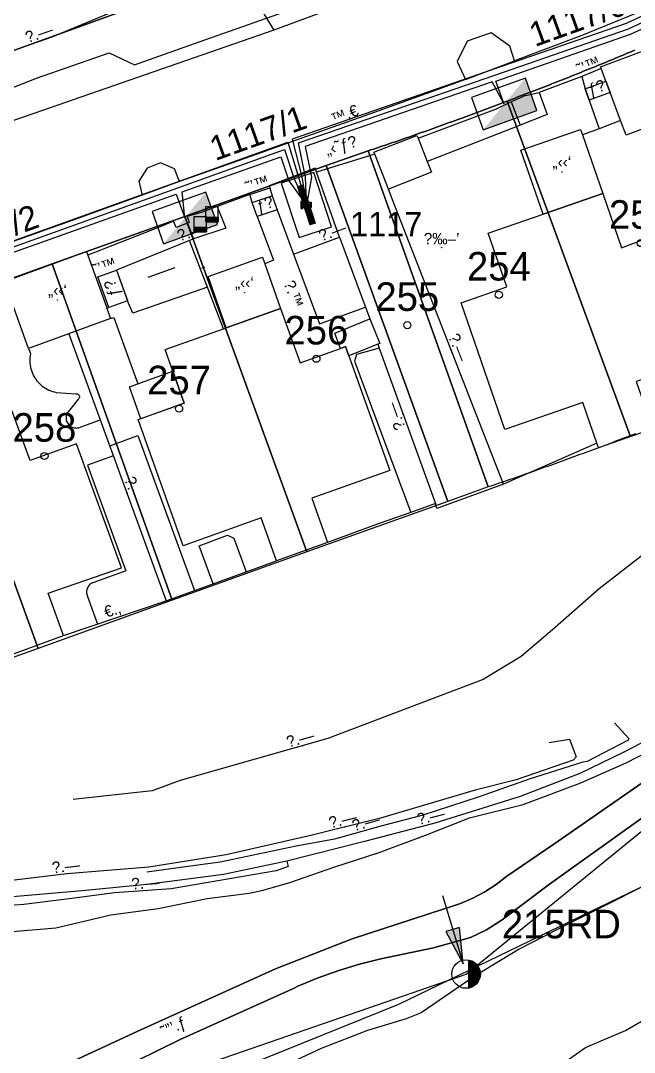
# Model space of a CAD drawing. Header units: metres. Extents: x 218299 to 220222, y 572714 to 574340.
# Drawn here: x 219100.3 to 219143.2, y 573159.2 to 573231.5 of the extents above; entities that cross this region are included whole.
import ezdxf
from ezdxf.enums import TextEntityAlignment as Align

# ---------------------------------------------------------------- set-up
doc = ezdxf.new("R2010")
doc.units = ezdxf.units.M
doc.header["$MEASUREMENT"] = 0
for name, color, linetype in [('1601', 44, 'LANDBORDER'), ('1602', 44, 'Continuous'), ('1603', 44, 'Continuous'), ('6011', 10, 'Continuous'), ('6091', 102, 'CABLEUNDEXIST03'), ('6151', 102, 'CABLEUNDEXIST03'), ('6241', 7, 'Continuous'), ('6261', 7, 'Continuous'), ('6351', 7, 'Continuous'), ('6544', 7, 'Continuous'), ('A_POINTS', 2, 'Continuous'), ('M2200', 253, 'Continuous'), ('M2207', 253, 'Continuous'), ('M2401', 7, 'Continuous'), ('M2404', 7, 'Continuous'), ('M2405', 253, 'Continuous'), ('M2407', 253, 'Continuous'), ('M2408', 253, 'Continuous'), ('M2412', 253, 'Continuous'), ('M2420', 253, 'Continuous'), ('M2601', 253, 'Continuous'), ('M2602', 253, 'Continuous'), ('M2605', 253, 'Continuous'), ('M2612', 253, 'Continuous'), ('M2802', 253, 'Continuous'), ('M2804', 253, 'Continuous'), ('M2805', 253, 'Continuous'), ('M5235', 253, 'Continuous')]:
    doc.layers.add(name, color=color, linetype=linetype)
doc.styles.add('HEBTXT', font='HEBTXT')
doc.styles.add('MAVAT_HEBTXT', font='HEBTXT')
doc.linetypes.add('CABLEUNDEXIST03', pattern='A,3.5,[222,elecad.shx,S=0.01,R=0,X=0,Y=0],1.5', length=5)
doc.linetypes.add('LANDBORDER', pattern='A,6.25,[208,elecad.shx,S=0.02,R=0,X=-0.6,Y=0],12.5,[208,elecad.shx,S=0.02,R=180,X=0.6,Y=0],6.25', length=25)

# ---------------------------------------------------------------- blocks, each defined once
blk = doc.blocks.new('6261')
blk.add_lwpolyline([(-2, -1.2), (2, -1.2), (2, 1.2), (-2, 1.2)], close=True)
at = {"color": 0}
blk.add_solid([(2, 1.2), (-2, -1.2), (2, -1.2)], dxfattribs=at)
at = {"color": 0, "style": 'HEBTXT'}
blk.add_attdef('PIL_NAME', (2.689, 2.418), '', height=1.7, dxfattribs=at)
at = {"style": 'HEBTXT'}
blk.add_attdef('CAMUT_MONIM', (2.489, 0.218), '', height=1.7, dxfattribs=at)
at = {"color": 0, "style": 'HEBTXT', "flags": 1}
for tag, p in [('TYPE', (2.585, -1.773)), ('MAP_TYPE', (2.689, -3.782))]:
    blk.add_attdef(tag, p, '', height=1.7, dxfattribs=at)
blk = doc.blocks.new('6351')
at = {"color": 0}
for p, q in [((0.188, -0.982), (0.188, 0.982)), ((0.219, -0.976), (0.219, 0.976)), ((0.25, -0.968), (0.25, 0.968)), ((0.281, -0.96), (0.281, 0.96)), ((0.312, -0.95), (0.312, 0.95)), ((0.344, -0.939), (0.344, 0.939)), ((0.375, -0.927), (0.375, 0.927)), ((0.406, -0.914), (0.406, 0.914)), ((0.438, -0.899), (0.438, 0.899)), ((0.469, -0.883), (0.469, 0.883)), ((0.5, -0.866), (0.5, 0.866)), ((0.531, -0.847), (0.531, 0.847)), ((0.562, -0.827), (0.562, 0.827)), ((0.594, -0.805), (0.594, 0.805)), ((0.625, -0.781), (0.625, 0.781)), ((0.656, -0.755), (0.656, 0.755)), ((0.688, -0.726), (0.688, 0.726)), ((0.719, -0.695), (0.719, 0.695)), ((0.75, -0.661), (0.75, 0.661)), ((0.781, -0.624), (0.781, 0.624)), ((0.812, -0.583), (0.812, 0.583)), ((0.844, -0.537), (0.844, 0.537)), ((0.875, -0.484), (0.875, 0.484)), ((0.906, -0.423), (0.906, 0.423)), ((0.938, -0.348), (0.938, 0.348)), ((0.969, -0.248), (0.969, 0.248))]:
    blk.add_line(p, q, dxfattribs=at)
blk.add_circle((0, 0), 1, dxfattribs=at)
at = {"color": 0, "style": 'HEBTXT'}
blk.add_attdef('POLE_NUM', (2, 2), '', height=2, dxfattribs=at)
at = {"color": 0, "style": 'HEBTXT', "flags": 1}
blk.add_attdef('MAP_TYPE', (2.014, -0.642), '', height=2, dxfattribs=at)
blk = doc.blocks.new('6544')
at = {"color": 0}
blk.add_lwpolyline([(5.75, 0), (0.75, 0), (3.25, -0.5), (3.25, 0.5), (0.75, 0)], dxfattribs=at)
blk.add_solid([(3.25, 0.5), (3.25, -0.5), (0.75, 0)], dxfattribs=at)
blk = doc.blocks.new('6241')
at = {"color": 0}
blk.add_lwpolyline([(-2, -1.2), (2, -1.2), (2, 1.2), (-2, 1.2)], close=True, dxfattribs=at)
blk.add_lwpolyline([(-2, -1.2), (2, -1.2), (2, 1.2), (-2, 1.2)], close=True, dxfattribs=at)
at = {"color": 0, "const_width": 0.48}
blk.add_lwpolyline([(-1.44, 0), (1.44, 0)], dxfattribs=at)
blk.add_lwpolyline([(-1.44, 0), (1.44, 0)], dxfattribs=at)
at = {"color": 0, "style": 'HEBTXT'}
blk.add_attdef('PIL_NAME', (2.42, 1.776), '', height=1.7, dxfattribs=at)
at = {"color": 0, "style": 'HEBTXT', "flags": 1}
for tag, p in [('TYPE', (2.43, -0.61)), ('MAP_TYPE', (2.423, -2.677))]:
    blk.add_attdef(tag, p, '', height=1.7, dxfattribs=at)
blk = doc.blocks.new('1603')
at = {"layer": 'A_POINTS'}
blk.add_circle((0, 0), 0.25, dxfattribs=at)
at = {"color": 0, "style": 'HEBTXT'}
blk.add_attdef('PARCEL_NUM', text='', height=2, dxfattribs=at).set_placement((0, 1), align=Align.CENTER)
at = {"color": 0, "style": 'HEBTXT', "flags": 1}
blk.add_attdef('LOT_NUM', text='', height=2, dxfattribs=at).set_placement((0, -2.5), align=Align.CENTER)
blk = doc.blocks.new('M2404')
blk.add_circle((0, 0), 0.025)
at = {"style": 'MAVAT_HEBTXT'}
blk.add_attdef('NAME', text='', height=0.8, dxfattribs=at).set_placement((0, 1.59), align=Align.MIDDLE)
blk = doc.blocks.new('M2405')
blk.add_circle((0, 0), 0.025)
at = {"style": 'MAVAT_HEBTXT'}
blk.add_attdef('NAME', text='', height=0.8, dxfattribs=at).set_placement((0, 1.59), align=Align.MIDDLE)
blk = doc.blocks.new('M2407')
blk.add_circle((0, 0), 0.025)
at = {"style": 'MAVAT_HEBTXT'}
blk.add_attdef('NAME', text='', height=0.8, dxfattribs=at).set_placement((0, 1.59), align=Align.MIDDLE)
blk = doc.blocks.new('M2408')
blk.add_circle((0, 0), 0.025)
at = {"style": 'MAVAT_HEBTXT'}
blk.add_attdef('NAME', text='', height=0.8, dxfattribs=at).set_placement((0, 1.59), align=Align.MIDDLE)
blk = doc.blocks.new('M2804')
blk.add_circle((0, 0), 0.025)
at = {"style": 'MAVAT_HEBTXT'}
blk.add_attdef('NAME', text='', height=0.8, dxfattribs=at).set_placement((0, 1.59), align=Align.MIDDLE)
blk = doc.blocks.new('M2602')
blk.add_circle((0, 0), 0.025)
at = {"style": 'MAVAT_HEBTXT'}
blk.add_attdef('NAME', text='', height=0.8, dxfattribs=at).set_placement((0, 1.59), align=Align.MIDDLE)
blk = doc.blocks.new('M2605')
blk.add_circle((0, 0), 0.025)
at = {"style": 'MAVAT_HEBTXT'}
blk.add_attdef('NAME', text='', height=0.8, dxfattribs=at).set_placement((0, 1.59), align=Align.MIDDLE)
blk = doc.blocks.new('M2612')
blk.add_circle((0, 0), 0.025)
at = {"style": 'MAVAT_HEBTXT'}
blk.add_attdef('NAME', text='', height=0.8, dxfattribs=at).set_placement((0, 1.59), align=Align.MIDDLE)
blk = doc.blocks.new('M2207')
blk.add_circle((0, 0), 0.025)
at = {"style": 'MAVAT_HEBTXT'}
blk.add_attdef('NAME', text='', height=0.8, dxfattribs=at).set_placement((0, 1.59), align=Align.MIDDLE)
blk = doc.blocks.new('M2412')
blk.add_circle((0, 0), 0.025)
at = {"style": 'MAVAT_HEBTXT'}
blk.add_attdef('NAME', text='', height=0.8, dxfattribs=at).set_placement((0, 1.59), align=Align.MIDDLE)
blk = doc.blocks.new('*U89')
at = {"linetype": 'Continuous'}
for p, q in [((-0.85, 0), (-0.85, -0.66)), ((0.85, 0), (0.85, -0.66))]:
    blk.add_line(p, q, dxfattribs=at)
blk.add_solid([(-0.85, 0), (-0.85, -0.66), (0.85, -0.66)], dxfattribs=at)
at = {"linetype": 'Continuous', "extrusion": (0, 0, -1)}
blk.add_solid([(0.85, 0), (-0.85, 0), (-0.85, -0.66)], dxfattribs=at)
blk = doc.blocks.new('M5235')
for points in [[(-0.85, 1.47), (0.85, 1.47)], [(-0.85, -0.66), (-0.85, 1.47)], [(0.85, -0.66), (0.85, 1.47)], [(-0.85, 0), (0.85, 0)], [(-0.85, -0.66), (0.85, -0.66)]]:
    blk.add_lwpolyline(points)
at = {"linetype": 'Continuous'}
blk.add_blockref('*U89', (0, 0), dxfattribs=at)
at = {"style": 'MAVAT_HEBTXT', "flags": 1}
for tag, p in [('MARK', (0, 2.72)), ('HEIGHT', (0, -1.92)), ('NAME', (0, -4.48))]:
    blk.add_attdef(tag, text='', height=0.8, dxfattribs=at).set_placement(p, align=Align.MIDDLE)
blk = doc.blocks.new('M2601')
blk.add_circle((0, 0), 0.025)
at = {"style": 'MAVAT_HEBTXT'}
blk.add_attdef('NAME', text='', height=0.8, dxfattribs=at).set_placement((0, 1.59), align=Align.MIDDLE)
blk = doc.blocks.new('111')
at = {"layer": 'M2200'}
for points in [[(219148.605, 573208.05, 581.34), (219143.354, 573206.208, 581.34), (219144.395, 573203.202, 578.509), (219144.501, 573202.894, 578.22), (219140.708, 573201.581, 578.22), (219140.708, 573201.581, 578.22), (219140.598, 573201.897, 578.555), (219139.613, 573204.745, 581.58), (219134.163, 573202.859, 581.34), (219131.093, 573211.732, 581.34), (219134.291, 573212.838, 581.34), (219132.991, 573216.596, 581.34), (219136.838, 573217.927, 580.764), (219141.01, 573219.371, 580.14), (219141.01, 573219.371, 580.14), (219142.322, 573215.581, 581.34), (219145.365, 573216.737, 581.34), (219145.585, 573216.821, 581.34)], [(219123.019, 573208.657, 580.14), (219123.019, 573208.657, 580.14), (219123.252, 573208.001, 580.14), (219126.108, 573199.979, 580.14), (219120.648, 573198.035, 580.14), (219121.751, 573194.938, 576.78), (219118.184, 573193.668, 576.78), (219117.118, 573196.66, 580.14), (219111.66, 573194.716, 580.14), (219108.515, 573203.548, 580.14), (219111.725, 573204.691, 580.14), (219110.386, 573208.453, 578.94), (219114.479, 573209.91, 578.94), (219114.672, 573209.979, 578.94), (219118.473, 573211.332, 578.94), (219118.473, 573211.332, 578.94), (219119.83, 573207.521, 580.14), (219122.661, 573208.53, 580.14)], [(219092.931, 573187.948, 579.03), (219098.279, 573189.888, 579.03), (219099.33, 573186.988, 575.58), (219103.288, 573188.424, 575.58), (219102.21, 573191.397, 579.03), (219107.349, 573193.158, 579.03), (219104.194, 573201.857, 579.33), (219100.948, 573200.68, 579.33), (219099.556, 573204.518, 577.83), (219091.594, 573201.631, 577.83), (219092.966, 573197.848, 579.18), (219089.762, 573196.686, 579.18)]]:
    blk.add_polyline3d(points, close=True, dxfattribs=at)
at = {"layer": 'M2207'}
for points in [[(219143.727, 573229.328, 577.32), (219143.727, 573229.328, 577.32), (219145.449, 573224.76, 577.549), (219145.527, 573224.553, 577.56), (219145.527, 573224.553, 577.56), (219144.907, 573224.32, 577.585), (219144.782, 573224.273, 577.591), (219142.642, 573223.466, 577.68), (219142.258, 573224.487, 577.628), (219141.518, 573226.449, 577.53), (219141.222, 573227.237, 577.49), (219140.889, 573228.12, 577.446), (219140.843, 573228.241, 577.44), (219143.727, 573229.328, 577.32)], [(219125.002, 573222.26, 576.96), (219128.009, 573223.447, 576.96), (219128.085, 573223.253, 576.96), (219128.734, 573221.61, 576.96), (219129.03, 573220.862, 576.96), (219126.023, 573219.674, 576.96), (219126.023, 573219.674, 576.96), (219125.056, 573222.121, 576.96), (219125.002, 573222.26, 576.96)], [(219141.01, 573219.371, 578.76), (219136.838, 573217.927, 578.76), (219135.285, 573222.413, 578.04), (219139.457, 573223.857, 578.04), (219139.59, 573223.474, 578.101), (219141.01, 573219.371, 578.76)], [(219104.888, 573215.309, 575.28), (219104.981, 573215.051, 575.28), (219106.306, 573211.372, 575.28), (219106.32, 573211.335, 575.28), (219106.576, 573210.623, 575.28), (219100.838, 573208.531, 575.28), (219099.15, 573213.217, 575.28), (219104.888, 573215.309, 575.28)], [(219118.473, 573211.332, 576.932), (219114.672, 573209.979, 576.932), (219113.399, 573213.556, 576.932), (219117.199, 573214.91, 576.932), (219118.473, 573211.332, 576.932)], [(219125.404, 573208.881, 576.84), (219125.268, 573208.825, 576.84), (219123.252, 573208.001, 576.84), (219123.019, 573208.657, 576.84), (219122.661, 573208.53, 576.84), (219122.271, 573209.601, 576.84), (219124.72, 573210.602, 576.84), (219124.72, 573210.602, 576.84), (219125.404, 573208.881, 576.84), (219125.404, 573208.881, 576.84)], [(219111.725, 573204.691, 577.005), (219108.688, 573203.61, 577.005), (219107.891, 573205.851, 577.005), (219110.928, 573206.932, 577.005), (219111.725, 573204.691, 577.005)]]:
    blk.add_polyline3d(points, close=True, dxfattribs=at)
at = {"layer": 'M2401'}
for points in [[(219145.019, 573232.667, 575.46), (219139.551, 573230.436, 575.1), (219134.832, 573228.663, 574.86), (219134.517, 573229.683, 574.86), (219133.208, 573230.618, 574.86), (219131.52, 573230.052, 574.86), (219130.816, 573228.612, 574.86), (219131.409, 573227.358, 574.86), (219125.017, 573225.045, 574.38), (219119.561, 573223.103, 573.9), (219116.76, 573222.098, 573.9), (219111.39, 573220.227, 573.54), (219111.036, 573221.1, 573.54), (219110.058, 573221.534, 573.54), (219109.125, 573221.154, 573.54), (219108.546, 573220.238, 573.54), (219108.792, 573219.252, 573.42), (219104.143, 573217.573, 573.06), (219098.747, 573215.657, 572.82)], [(219032.427, 573202.503, 569.194), (219042.781, 573206.172, 569.644), (219048.643, 573208.349, 570.094), (219050.534, 573207.361, 570.094), (219058.05, 573210.327, 570.544), (219068.266, 573213.804, 571.144), (219069.164, 573215.742, 571.294), (219078.114, 573218.878, 571.594), (219083.642, 573220.862, 571.894), (219087.957, 573222.611, 572.22), (219090.99, 573223.565, 572.34), (219097.125, 573225.781, 572.7), (219101.4, 573227.442, 572.94), (219106.474, 573229.215, 573.18), (219108.256, 573228.392, 573.3), (219112.763, 573230.002, 573.54), (219120.068, 573232.571, 574.02)]]:
    blk.add_polyline3d(points, dxfattribs=at)
at = {"layer": 'M2404'}
for points in [[(219145.019, 573232.667, 575.46), (219139.551, 573230.436, 575.1), (219134.832, 573228.663, 574.86), (219134.517, 573229.683, 574.86), (219133.208, 573230.618, 574.86), (219131.52, 573230.052, 574.86), (219130.816, 573228.612, 574.86), (219131.409, 573227.358, 574.86), (219125.017, 573225.045, 574.38), (219119.561, 573223.103, 573.9), (219116.76, 573222.098, 573.9), (219111.39, 573220.227, 573.54), (219111.036, 573221.1, 573.54), (219110.058, 573221.534, 573.54), (219109.125, 573221.154, 573.54), (219108.546, 573220.238, 573.54), (219108.792, 573219.252, 573.42), (219104.143, 573217.573, 573.06), (219098.747, 573215.657, 572.82)], [(219032.427, 573202.503, 569.194), (219042.781, 573206.172, 569.644), (219048.643, 573208.349, 570.094), (219050.534, 573207.361, 570.094), (219058.05, 573210.327, 570.544), (219068.266, 573213.804, 571.144), (219069.164, 573215.742, 571.294), (219078.114, 573218.878, 571.594), (219083.642, 573220.862, 571.894), (219087.957, 573222.611, 572.22), (219090.99, 573223.565, 572.34), (219097.125, 573225.781, 572.7), (219101.4, 573227.442, 572.94), (219106.474, 573229.215, 573.18), (219108.256, 573228.392, 573.3), (219112.763, 573230.002, 573.54), (219120.068, 573232.571, 574.02)]]:
    blk.add_polyline3d(points, dxfattribs=at)
at = {"layer": 'M2405'}
for points in [[(219146.22, 573177.412, 568.374), (219137.28, 573171.022, 568.014), (219133.978, 573168.529, 567.924), (219132.885, 573167.829, 567.894), (219131.762, 573167.283, 567.894), (219129.164, 573166.568, 567.804), (219125.485, 573165.792, 567.804), (219123.999, 573165.426, 567.753), (219122.535, 573164.983, 567.693), (219121.095, 573164.465, 567.626), (219119.685, 573163.873, 567.55), (219119.418, 573163.751, 567.534), (219111.439, 573160.149, 567.054), (219103.854, 573156.418, 566.634)], [(219100.837, 573157.193, 566.679), (219108.472, 573160.729, 567.189), (219118.104, 573165.103, 567.639), (219123.483, 573167.206, 567.909), (219129.838, 573169.277, 567.999), (219130.154, 573169.364, 568.019), (219131.051, 573169.666, 568.068), (219131.92, 573170.043, 568.104), (219132.755, 573170.49, 568.127), (219133.55, 573171.006, 568.137), (219134.3, 573171.586, 568.134), (219137.59, 573173.833, 568.239), (219144.302, 573178.485, 568.479)]]:
    blk.add_polyline3d(points, dxfattribs=at)
at = {"layer": 'M2407'}
for points in [[(219116.842, 573217.771, 574.652), (219117.97, 573214.718, 574.592), (219117.358, 573214.463, 574.592)], [(219119.375, 573215.125, 574.652), (219121.201, 573210.244, 574.652), (219124.414, 573211.425, 574.652)], [(219113.351, 573212.827, 574.592), (219108.12, 573210.996, 574.592), (219107.757, 573211.86, 574.534)], [(219106.576, 573210.623, 574.564), (219106.799, 573210.703, 574.564), (219108.473, 573206.058, 574.489)], [(219100.838, 573208.531, 573.589), (219100.969, 573208.172, 573.589), (219100.944, 573208.04, 573.598), (219100.927, 573207.906, 573.607), (219100.918, 573207.772, 573.615), (219100.917, 573207.637, 573.624), (219100.924, 573207.503, 573.631), (219100.939, 573207.369, 573.639), (219100.962, 573207.236, 573.646), (219100.993, 573207.105, 573.652), (219101.032, 573206.976, 573.658), (219101.078, 573206.849, 573.664), (219101.131, 573206.726, 573.668), (219101.192, 573206.605, 573.673), (219101.26, 573206.489, 573.676), (219101.334, 573206.376, 573.68), (219101.415, 573206.269, 573.682), (219101.502, 573206.166, 573.684), (219101.596, 573206.068, 573.685), (219101.694, 573205.976, 573.686), (219101.799, 573205.891, 573.686), (219101.908, 573205.811, 573.685), (219102.021, 573205.738, 573.684), (219102.139, 573205.672, 573.682), (219102.26, 573205.613, 573.68), (219102.384, 573205.561, 573.677), (219102.512, 573205.517, 573.673), (219102.641, 573205.48, 573.669), (219102.773, 573205.451, 573.664), (219102.788, 573205.449, 573.664), (219104.155, 573205.347, 573.664), (219104.195, 573205.352, 573.664), (219104.235, 573205.349, 573.664), (219104.273, 573205.338, 573.664), (219104.308, 573205.319, 573.664), (219104.339, 573205.294, 573.664), (219104.365, 573205.263, 573.664), (219104.383, 573205.228, 573.664), (219104.395, 573205.19, 573.664), (219104.398, 573205.15, 573.664), (219104.394, 573205.11, 573.664), (219104.381, 573205.072, 573.664), (219104.362, 573205.037, 573.664), (219104.341, 573205.012, 573.664), (219103.703, 573204.211, 573.664), (219103.649, 573204.158, 573.664), (219103.601, 573204.1, 573.664), (219103.559, 573204.037, 573.664), (219103.524, 573203.97, 573.664), (219103.497, 573203.899, 573.664), (219103.477, 573203.826, 573.664), (219103.464, 573203.751, 573.664), (219103.46, 573203.676, 573.664), (219103.464, 573203.6, 573.664), (219103.476, 573203.525, 573.664), (219103.495, 573203.452, 573.664), (219103.522, 573203.381, 573.664), (219103.557, 573203.314, 573.664), (219103.598, 573203.251, 573.664), (219103.646, 573203.192, 573.664), (219103.7, 573203.139, 573.664), (219103.759, 573203.091, 573.664), (219103.822, 573203.05, 573.664), (219103.89, 573203.016, 573.664), (219103.961, 573202.99, 573.664), (219104.034, 573202.971, 573.664), (219104.109, 573202.96, 573.664), (219104.185, 573202.956, 573.664), (219104.26, 573202.961, 573.664), (219104.335, 573202.974, 573.664), (219104.408, 573202.994, 573.664), (219104.478, 573203.022, 573.664), (219104.528, 573203.048, 573.664), (219105.855, 573203.527, 573.589)], [(219125.37, 573208.54, 574.652), (219123.786, 573208.095, 574.652), (219123.635, 573207.644, 574.652), (219127.587, 573197.054, 574.652)], [(219106.519, 573201.707, 574.52), (219108.484, 573202.423, 574.67), (219112.439, 573191.574, 574.643)], [(219106.769, 573201.02, 573.664), (219104.952, 573200.358, 573.664), (219107.646, 573192.968, 573.514), (219105.392, 573192.147, 573.514), (219105.321, 573192.121, 573.514), (219105.254, 573192.087, 573.514), (219105.19, 573192.047, 573.514), (219105.131, 573192.001, 573.514), (219105.078, 573191.948, 573.514), (219105.03, 573191.89, 573.514), (219104.989, 573191.827, 573.514), (219104.955, 573191.76, 573.514), (219104.928, 573191.69, 573.514), (219104.908, 573191.618, 573.514), (219104.897, 573191.543, 573.514), (219104.893, 573191.468, 573.514), (219104.898, 573191.393, 573.514), (219104.91, 573191.319, 573.514), (219104.93, 573191.247, 573.514), (219104.958, 573191.177, 573.514), (219104.961, 573191.17, 573.514), (219105.668, 573189.23, 573.514)], [(219113.744, 573192.05, 574.669), (219112.77, 573194.721, 574.669), (219114.756, 573195.445, 574.669), (219115.2, 573195.255, 574.669), (219116.06, 573192.894, 574.714)]]:
    blk.add_polyline3d(points, dxfattribs=at)
at = {"layer": 'M2408'}
for points in [[(219131.409, 573227.358, 574.86), (219134.832, 573228.663, 574.86)], [(219135.603, 573226.247, 575.012), (219136.559, 573226.458, 575.012)], [(219128.085, 573223.253, 574.772), (219129.832, 573223.905, 574.849), (219133.565, 573225.297, 575.012)], [(219125.056, 573222.121, 574.292), (219120.989, 573220.862, 574.052)], [(219111.39, 573220.227, 573.54), (219108.792, 573219.252, 573.42)], [(219114.031, 573218.465, 573.812), (219112.977, 573218.077, 573.812)], [(219110.055, 573217.044, 573.452), (219104.981, 573215.051, 573.212)], [(219134.062, 573199.036, 574.29), (219132.588, 573198.496, 574.276), (219129.4, 573197.328, 574.245), (219129.303, 573197.665, 574.245)]]:
    blk.add_polyline3d(points, dxfattribs=at)
at = {"layer": 'M2412'}
for points in [[(219141.518, 573226.449, 575.552), (219140.058, 573225.913, 575.612), (219140.058, 573225.913, 575.612), (219139.768, 573226.703, 575.132), (219139.768, 573226.703, 575.132), (219141.222, 573227.237, 575.132)], [(219118.224, 573218.244, 574.652), (219116.842, 573217.771, 574.652), (219116.82, 573217.763, 574.652), (219116.485, 573218.742, 573.932), (219116.485, 573218.742, 573.932), (219117.889, 573219.223, 573.932), (219117.889, 573219.223, 573.932), (219118.224, 573218.244, 574.652)], [(219107.757, 573211.86, 574.532), (219107.757, 573211.86, 574.532), (219106.453, 573211.397, 574.532), (219106.453, 573211.397, 574.532), (219105.692, 573213.54, 573.332), (219105.692, 573213.54, 573.332), (219106.995, 573214.003, 573.332), (219106.995, 573214.003, 573.332), (219106.995, 573214.003, 573.332), (219107.757, 573211.86, 574.532)]]:
    blk.add_polyline3d(points, close=True, dxfattribs=at)
at = {"layer": 'M2420', "lineweight": -3, "flags": 128}
blk.add_lwpolyline([(219045.09, 573350), (219118, 573230.81)], dxfattribs=at)
at = {"layer": 'M2420', "linetype": 'Continuous', "lineweight": -3}
for points in [[(219174, 573256.38), (219153.91, 573244.12), (219118, 573230.81)], [(219118, 573230.81), (219078.2, 573217), (219061.09, 573209.62)]]:
    blk.add_lwpolyline(points, dxfattribs=at)
at = {"layer": 'M2601'}
for points in [[(219120.892, 573221.139, 575.432), (219117.678, 573219.909, 575.432), (219117.72, 573219.771, 575.432), (219117.889, 573219.223, 575.432)], [(219114.479, 573209.91, 576.092), (219112.094, 573216.08, 575.612)], [(219106.32, 573211.335, 574.652), (219106.453, 573211.397, 574.652), (219105.692, 573213.54, 574.412), (219105.692, 573213.54, 574.412)]]:
    blk.add_polyline3d(points, dxfattribs=at)
at = {"layer": 'M2602'}
for points in [[(219135.603, 573226.247, 575.732), (219134.611, 573225.785, 575.732), (219133.587, 573225.308, 575.732)], [(219134.611, 573225.785, 575.732), (219135.233, 573224.166, 575.732)], [(219133.587, 573225.308, 575.732), (219133.565, 573225.297, 575.732)], [(219122.59, 573216.327, 574.712), (219120.989, 573220.862, 574.712), (219120.892, 573221.139, 574.712)], [(219112.977, 573218.077, 574.892), (219112.977, 573218.077, 574.892), (219111.94, 573217.774, 574.892), (219112.071, 573217.347, 574.892), (219111.952, 573217.302, 574.892), (219111.165, 573217.004, 574.892), (219110.984, 573217.451, 574.892), (219110.055, 573217.044, 574.892), (219110.055, 573217.044, 574.892)], [(219111.952, 573217.302, 574.892), (219112.384, 573216.194, 574.892)], [(219111.071, 573214.174, 575.372), (219109.173, 573213.502, 575.372)], [(219103.288, 573188.424, 575.252), (219110.474, 573190.858, 575.252)]]:
    blk.add_polyline3d(points, dxfattribs=at)
at = {"layer": 'M2605'}
for points in [[(219084.144, 573231.679, 575.083), (219084.952, 573230.124, 575.083), (219087.76, 573231.475, 574.843), (219091.017, 573226.081, 574.712), (219096.512, 573228.27, 574.843), (219102.486, 573230.343, 574.843), (219108.273, 573232.757, 574.843), (219108.738, 573233.172, 574.843), (219109.142, 573233.685, 574.843), (219109.458, 573234.284, 574.843), (219109.66, 573234.942, 574.843), (219109.736, 573235.626, 574.843), (219109.685, 573236.3, 574.843), (219109.518, 573236.932, 574.843), (219109.257, 573237.497, 574.843), (219103.739, 573246.202, 574.843), (219103.739, 573246.202, 574.843)], [(219139.54, 573227.568, 575.852), (219136.559, 573226.458, 575.732), (219136.559, 573226.458, 575.732), (219137.13, 573224.912, 575.732)], [(219139.54, 573227.568, 575.852), (219139.768, 573226.703, 575.852), (219140.058, 573225.913, 575.852), (219140.75, 573223.915, 575.852)], [(219137.13, 573224.912, 575.732), (219135.233, 573224.166, 575.732), (219135.189, 573224.148, 575.732)], [(219142.258, 573224.487, 575.852), (219140.75, 573223.915, 575.852), (219139.59, 573223.474, 575.852)], [(219135.189, 573224.148, 575.732), (219130.18, 573222.179, 575.732)], [(219130.18, 573222.179, 575.732), (219128.734, 573221.61, 575.732)], [(219116.82, 573217.763, 574.652), (219116.485, 573218.742, 574.652), (219116.307, 573219.3, 574.652), (219116.307, 573219.3, 574.652), (219114.031, 573218.465, 574.652), (219114.031, 573218.465, 574.652), (219114.643, 573216.96, 574.652), (219112.384, 573216.194, 574.652), (219112.323, 573216.174, 574.652), (219112.094, 573216.08, 574.652), (219106.995, 573214.003, 574.652), (219107.749, 573211.882, 574.652), (219107.757, 573211.86, 574.652)], [(219126.356, 573218.818, 575.262), (219126.023, 573219.674, 575.252)], [(219135.07, 573199.477, 575.529), (219134.062, 573199.036, 575.492), (219134.062, 573199.036, 575.492), (219126.356, 573218.818, 575.262)], [(219118.224, 573218.244, 574.652), (219119.375, 573215.125, 574.652), (219122.59, 573216.327, 574.652), (219124.414, 573211.425, 574.652), (219124.72, 573210.602, 574.652)], [(219182.591, 573215.598, 576.144), (219178.933, 573213.733, 575.904), (219177.576, 573213.005, 575.664), (219177.872, 573212.498, 575.664), (219170.538, 573208.958, 575.184), (219165.407, 573206.532, 575.184), (219158.468, 573203.695, 574.944), (219158.352, 573202.979, 574.704), (219153.489, 573200.547, 574.224), (219148.646, 573197.538, 573.984), (219144.087, 573194.287, 573.744), (219140.764, 573191.71, 573.264), (219137.493, 573188.836, 573.264), (219135.301, 573186.962, 573.264)], [(219103.657, 573209.559, 574.459), (219110.474, 573190.858, 574.605), (219118.184, 573193.668, 574.755)], [(219125.268, 573208.825, 574.652), (219125.37, 573208.54, 574.652), (219129.303, 573197.665, 574.652), (219129.303, 573197.665, 574.652), (219127.587, 573197.054, 574.652), (219125.369, 573196.263, 574.652)], [(219140.598, 573201.897, 575.732), (219138.002, 573200.761, 575.637)], [(219138.002, 573200.761, 575.637), (219135.07, 573199.477, 575.529)], [(219125.369, 573196.263, 574.652), (219121.751, 573194.938, 574.652)], [(219135.301, 573186.962, 573.264), (219132.638, 573185.342, 573.264), (219121.784, 573181.214, 573.114), (219111.438, 573178.277, 572.514), (219109.475, 573177.564, 572.214), (219103.947, 573176.961, 571.764)], [(219147.521, 573183.572, 569.447), (219146.075, 573182.203, 569.507), (219145.688, 573181.929, 569.507), (219142.433, 573180.242, 569.432), (219139.394, 573178.775, 569.342), (219135.232, 573177.165, 569.252), (219129.254, 573175.295, 569.252), (219124.342, 573173.999, 569.222), (219118.9, 573172.623, 569.072), (219114.468, 573171.705, 568.982), (219109.112, 573171.007, 568.832), (219104.598, 573170.555, 568.802), (219099.185, 573170.078, 568.712)], [(219141.838, 573182.317, 570.152), (219142.83, 573181.223, 570.152), (219142.791, 573181.096, 570.152), (219139.912, 573179.609, 570.092), (219139.609, 573179.556, 570.092)], [(219137.268, 573180.949, 570.752), (219138.692, 573181.17, 570.797), (219139.152, 573179.939, 570.797), (219138.937, 573179.713, 570.797), (219138.937, 573179.713, 570.797), (219134.954, 573178.325, 570.737), (219132.094, 573177.598, 570.737), (219125.452, 573175.653, 570.857), (219120.67, 573174.447, 570.887), (219114.672, 573173.077, 570.677), (219109.244, 573172.222, 570.497), (219103.516, 573171.753, 570.556)], [(219139.609, 573179.556, 570.092), (219135.857, 573178.378, 570.032), (219132.364, 573177.143, 570.002), (219128.352, 573175.826, 570.122), (219125.492, 573175.093, 570.332), (219122.23, 573174.174, 570.332), (219119.566, 573173.674, 570.242), (219114.247, 573172.553, 570.032), (219112.672, 573172.358, 569.957), (219109.118, 573171.855, 569.822)], [(219118.9, 573172.623, 568.442), (219119.003, 573172.255, 568.442), (219118.168, 573171.947, 568.442), (219110.821, 573170.689, 568.292), (219106.849, 573170.417, 568.262), (219103.863, 573170.011, 568.232), (219100.51, 573169.597, 568.172), (219098.596, 573169.451, 568.172)], [(219103.516, 573171.753, 570.556), (219094.446, 573170.639, 570.406), (219083.184, 573168.703, 569.806), (219074.026, 573166.775, 569.656), (219065.876, 573164.714, 569.356), (219060.57, 573163.317, 568.906), (219051.557, 573160.323, 568.606), (219042.689, 573157.048, 568.306), (219038.475, 573155.393, 568.006), (219034.584, 573153.134, 567.406), (219024.373, 573149.166, 567.106), (219017.127, 573146.331, 567.256), (219011.034, 573144.28, 566.956), (219001.616, 573141.28, 566.656), (219000.09, 573141.057, 566.506)]]:
    blk.add_polyline3d(points, dxfattribs=at)
at = {"layer": 'M2612'}
for points in [[(219140.889, 573228.12, 576.932), (219139.54, 573227.568, 576.932), (219139.54, 573227.568, 576.932)], [(219116.307, 573219.3, 575.432), (219117.72, 573219.771, 575.432)], [(219105.692, 573213.54, 574.652), (219106.995, 573214.003, 574.652)]]:
    blk.add_polyline3d(points, dxfattribs=at)
at = {"layer": 'M2802'}
blk.add_polyline3d([(219146.992, 573158.238, 565.483), (219141.961, 573155.714, 565.341), (219137.121, 573153.37, 565.192), (219136.641, 573154.354, 565.153), (219136.513, 573154.961, 565.153), (219136.487, 573155.358, 565.035), (219136.555, 573156.128, 564.506), (219136.731, 573156.697, 564.253), (219137.273, 573157.699, 564.159), (219137.679, 573158.098, 564.118), (219139.798, 573159.587, 563.938), (219141.228, 573160.192, 563.979), (219142.599, 573160.777, 563.979), (219146.642, 573163.124, 564.129)], dxfattribs=at)
at = {"layer": 'M2805'}
for points in [[(219145.142, 573171.526, 567.744), (219141.602, 573169.739, 567.744), (219138.661, 573168.258, 567.684), (219135.164, 573166.463, 567.654), (219132.01, 573164.561, 567.534), (219128.303, 573162.006, 567.144), (219127.256, 573161.583, 567.084), (219124.55, 573160.789, 567.174), (219121.308, 573159.511, 567.054), (219114.751, 573156.45, 566.664)], [(219103.854, 573156.418, 566.634), (219111.439, 573160.149, 567.054), (219119.418, 573163.751, 567.534), (219119.685, 573163.873, 567.55), (219121.095, 573164.465, 567.626), (219122.535, 573164.983, 567.693), (219123.999, 573165.426, 567.753), (219125.485, 573165.792, 567.804), (219129.164, 573166.568, 567.804), (219131.762, 573167.283, 567.894), (219132.885, 573167.829, 567.894), (219133.978, 573168.529, 567.924), (219137.28, 573171.022, 568.014), (219146.22, 573177.412, 568.374)], [(219144.302, 573178.485, 568.479), (219137.59, 573173.833, 568.239), (219134.3, 573171.586, 568.134), (219133.55, 573171.006, 568.137), (219132.755, 573170.49, 568.127), (219131.92, 573170.043, 568.104), (219131.051, 573169.666, 568.068), (219130.154, 573169.364, 568.019), (219129.838, 573169.277, 567.999), (219123.483, 573167.206, 567.909), (219118.104, 573165.103, 567.639), (219108.472, 573160.729, 567.189), (219100.837, 573157.193, 566.679)], [(219018.653, 573143.089, 564.017), (219039.105, 573151.163, 564.617), (219059.332, 573158.888, 565.217), (219083.876, 573165.955, 566.717), (219089.011, 573166.959, 566.957), (219090.417, 573167.143, 567.019), (219093.258, 573167.273, 567.137), (219097.211, 573167.495, 567.317), (219102.75, 573167.959, 567.527), (219106.59, 573168.877, 567.707), (219109.907, 573169.313, 567.707), (219113.334, 573170.03, 567.767), (219116.279, 573170.403, 567.707), (219117.24, 573170.611, 567.736), (219119.126, 573171.149, 567.887), (219122.186, 573172.218, 568.307), (219125.371, 573173.244, 568.487), (219128.802, 573174.522, 568.547), (219131.696, 573175.677, 568.607), (219135.45, 573176.61, 568.577), (219139.478, 573178.11, 568.607), (219142.653, 573179.516, 568.727), (219145.588, 573181.037, 568.817)]]:
    blk.add_polyline3d(points, dxfattribs=at)
at = {"layer": 'M2207'}
ref = blk.add_blockref('M2207', (219138.148, 573220.892), dxfattribs=dict(at, xscale=0.5, yscale=0.5, zscale=0.5))
ref.add_attrib('NAME', '„‹‹‘', dxfattribs={"layer": '0', "height": 0.8, "style": 'MAVAT_HEBTXT'}).set_placement((219138.148, 573221.517), align=Align.MIDDLE)
ref = blk.add_blockref('M2207', (219115.936, 573212.444), dxfattribs=dict(at, xscale=0.5, yscale=0.5, zscale=0.5))
ref.add_attrib('NAME', '„‹‹‘', dxfattribs={"layer": '0', "height": 0.8, "style": 'MAVAT_HEBTXT'}).set_placement((219115.936, 573213.069), align=Align.MIDDLE)
ref = blk.add_blockref('M2207', (219102.863, 573211.92), dxfattribs=dict(at, xscale=0.5, yscale=0.5, zscale=0.5))
ref.add_attrib('NAME', '„‹‹‘', dxfattribs={"layer": '0', "height": 0.8, "style": 'MAVAT_HEBTXT'}).set_placement((219102.863, 573212.545), align=Align.MIDDLE)
at = {"layer": 'M2404'}
ref = blk.add_blockref('M2404', (219123.159, 573224.384), dxfattribs=dict(at, xscale=0.5, yscale=0.5, zscale=0.5))
ref.add_attrib('NAME', '™.€', dxfattribs={"layer": '0', "height": 0.8, "rotation": 22.19279, "style": 'MAVAT_HEBTXT'}).set_placement((219122.951, 573224.893), align=Align.MIDDLE)
at = {"layer": 'M2405'}
ref = blk.add_blockref('M2405', (219111.439, 573160.149), dxfattribs=dict(at, xscale=0.5, yscale=0.5, zscale=0.5))
ref.add_attrib('NAME', '˜”’.ƒ', dxfattribs={"layer": '0', "height": 0.8, "rotation": 26.19135, "style": 'MAVAT_HEBTXT'}).set_placement((219111.041, 573160.956), align=Align.MIDDLE)
at = {"layer": 'M2407'}
ref = blk.add_blockref('M2407', (219120.299, 573212.656), dxfattribs=dict(at, xscale=0.5, yscale=0.5, zscale=0.5))
ref.add_attrib('NAME', '\x8e.™', dxfattribs={"layer": '0', "height": 0.8, "rotation": 290.50756, "style": 'MAVAT_HEBTXT'}).set_placement((219119.397, 573212.336), align=Align.MIDDLE)
at = {"layer": 'M2408'}
ref = blk.add_blockref('M2408', (219123.078, 573221.509), dxfattribs=dict(at, xscale=0.5, yscale=0.5, zscale=0.5))
ref.add_attrib('NAME', '„‹˜ƒ\x8e', dxfattribs={"layer": '0', "height": 0.8, "rotation": 17.20722, "style": 'MAVAT_HEBTXT'}).set_placement((219122.726, 573222.643), align=Align.MIDDLE)
at = {"layer": 'M2412'}
ref = blk.add_blockref('M2412', (219140.8, 573226.186), dxfattribs=dict(at, xscale=0.5, yscale=0.5, zscale=0.5))
ref.add_attrib('NAME', 'ƒ\x8e', dxfattribs={"layer": '0', "height": 0.8, "rotation": 20.16267, "style": 'MAVAT_HEBTXT'}).set_placement((219140.611, 573226.702), align=Align.MIDDLE)
ref = blk.add_blockref('M2412', (219117.581, 573218.024), dxfattribs=dict(at, xscale=0.5, yscale=0.5, zscale=0.5))
ref.add_attrib('NAME', 'ƒ\x8e', dxfattribs={"layer": '0', "height": 0.8, "rotation": 18.89155, "style": 'MAVAT_HEBTXT'}).set_placement((219117.402, 573218.544), align=Align.MIDDLE)
ref = blk.add_blockref('M2412', (219105.692, 573213.54), dxfattribs=dict(at, xscale=0.5, yscale=0.5, zscale=0.5))
ref.add_attrib('NAME', 'ƒ\x8e', dxfattribs={"layer": '0', "height": 0.8, "rotation": 109.56244, "style": 'MAVAT_HEBTXT'}).set_placement((219106.75, 573212.77), align=Align.MIDDLE)
at = {"layer": 'M2601'}
ref = blk.add_blockref('M2601', (219112.855, 573214.112), dxfattribs=dict(at, xscale=0.5, yscale=0.5, zscale=0.5))
ref.add_attrib('NAME', '‚', dxfattribs={"layer": '0', "height": 0.8, "rotation": 291.12836, "style": 'MAVAT_HEBTXT'}).set_placement((219113.368, 573214.31), align=Align.MIDDLE)
at = {"layer": 'M2602'}
ref = blk.add_blockref('M2602', (219106.881, 573189.641), dxfattribs=dict(at, xscale=0.5, yscale=0.5, zscale=0.5))
ref.add_attrib('NAME', '€.‚', dxfattribs={"layer": '0', "height": 0.8, "rotation": 18.71175, "style": 'MAVAT_HEBTXT'}).set_placement((219106.704, 573190.162), align=Align.MIDDLE)
at = {"layer": 'M2605'}
ref = blk.add_blockref('M2605', (219101.748, 573230.087), dxfattribs=dict(at, xscale=0.5, yscale=0.5, zscale=0.5))
ref.add_attrib('NAME', '\x9a.—', dxfattribs={"layer": '0', "height": 0.8, "rotation": 19.13768, "style": 'MAVAT_HEBTXT'}).set_placement((219101.568, 573230.607), align=Align.MIDDLE)
ref = blk.add_blockref('M2605', (219112.366, 573216.188), dxfattribs=dict(at, xscale=0.5, yscale=0.5, zscale=0.5))
ref.add_attrib('NAME', '\x9a.—', dxfattribs={"layer": '0', "height": 0.8, "rotation": 18.71769, "style": 'MAVAT_HEBTXT'}).set_placement((219112.19, 573216.709), align=Align.MIDDLE)
ref = blk.add_blockref('M2605', (219122.286, 573216.213), dxfattribs=dict(at, xscale=0.5, yscale=0.5, zscale=0.5))
ref.add_attrib('NAME', '\x9a.—', dxfattribs={"layer": '0', "height": 0.8, "rotation": 20.48965, "style": 'MAVAT_HEBTXT'}).set_placement((219122.094, 573216.729), align=Align.MIDDLE)
ref = blk.add_blockref('M2605', (219130.409, 573208.414), dxfattribs=dict(at, xscale=0.5, yscale=0.5, zscale=0.5))
ref.add_attrib('NAME', '\x9a.—', dxfattribs={"layer": '0', "height": 0.8, "rotation": 291.28338, "style": 'MAVAT_HEBTXT'}).set_placement((219130.921, 573208.614), align=Align.MIDDLE)
ref = blk.add_blockref('M2605', (219127.03, 573203.952), dxfattribs=dict(at, xscale=0.5, yscale=0.5, zscale=0.5))
ref.add_attrib('NAME', '\x9a.—', dxfattribs={"layer": '0', "height": 0.8, "rotation": 109.87854, "style": 'MAVAT_HEBTXT'}).set_placement((219126.512, 573203.765), align=Align.MIDDLE)
ref = blk.add_blockref('M2605', (219107.72, 573198.411), dxfattribs=dict(at, xscale=0.5, yscale=0.5, zscale=0.5))
ref.add_attrib('NAME', '\x9a.—', dxfattribs={"layer": '0', "height": 0.8, "rotation": 290.02727, "style": 'MAVAT_HEBTXT'}).set_placement((219108.237, 573198.6), align=Align.MIDDLE)
ref = blk.add_blockref('M2605', (219119.993, 573180.706), dxfattribs=dict(at, xscale=0.5, yscale=0.5, zscale=0.5))
ref.add_attrib('NAME', '\x9a.—', dxfattribs={"layer": '0', "height": 0.8, "rotation": 15.84993, "style": 'MAVAT_HEBTXT'}).set_placement((219119.843, 573181.235), align=Align.MIDDLE)
ref = blk.add_blockref('M2605', (219122.943, 573175.02), dxfattribs=dict(at, xscale=0.5, yscale=0.5, zscale=0.5))
ref.add_attrib('NAME', '\x9a.—', dxfattribs={"layer": '0', "height": 0.8, "rotation": 14.15239, "style": 'MAVAT_HEBTXT'}).set_placement((219122.809, 573175.553), align=Align.MIDDLE)
ref = blk.add_blockref('M2605', (219129.109, 573175.256), dxfattribs=dict(at, xscale=0.5, yscale=0.5, zscale=0.5))
ref.add_attrib('NAME', '\x9a.—', dxfattribs={"layer": '0', "height": 0.8, "rotation": 14.19264, "style": 'MAVAT_HEBTXT'}).set_placement((219128.974, 573175.789), align=Align.MIDDLE)
ref = blk.add_blockref('M2605', (219124.578, 573174.835), dxfattribs=dict(at, xscale=0.5, yscale=0.5, zscale=0.5))
ref.add_attrib('NAME', '\x9a.—', dxfattribs={"layer": '0', "height": 0.8, "rotation": 15.73825, "style": 'MAVAT_HEBTXT'}).set_placement((219124.429, 573175.365), align=Align.MIDDLE)
ref = blk.add_blockref('M2605', (219103.516, 573171.753), dxfattribs=dict(at, xscale=0.5, yscale=0.5, zscale=0.5))
ref.add_attrib('NAME', '\x9a.—', dxfattribs={"layer": '0', "height": 0.8, "rotation": 7.00069, "style": 'MAVAT_HEBTXT'}).set_placement((219103.449, 573172.298), align=Align.MIDDLE)
ref = blk.add_blockref('M2605', (219109.042, 573170.567), dxfattribs=dict(at, xscale=0.5, yscale=0.5, zscale=0.5))
ref.add_attrib('NAME', '\x9a.—', dxfattribs={"layer": '0', "height": 0.8, "rotation": 3.92339, "style": 'MAVAT_HEBTXT'}).set_placement((219109.004, 573171.116), align=Align.MIDDLE)
at = {"layer": 'M2612'}
ref = blk.add_blockref('M2612', (219140.215, 573227.844), dxfattribs=dict(at, xscale=0.5, yscale=0.5, zscale=0.5))
ref.add_attrib('NAME', '˜’™', dxfattribs={"layer": '0', "height": 0.8, "rotation": 22.26422, "style": 'MAVAT_HEBTXT'}).set_placement((219140.006, 573228.353), align=Align.MIDDLE)
ref = blk.add_blockref('M2612', (219117.014, 573219.536), dxfattribs=dict(at, xscale=0.5, yscale=0.5, zscale=0.5))
ref.add_attrib('NAME', '˜’™', dxfattribs={"layer": '0', "height": 0.8, "rotation": 18.43916, "style": 'MAVAT_HEBTXT'}).set_placement((219116.84, 573220.057), align=Align.MIDDLE)
ref = blk.add_blockref('M2612', (219106.343, 573213.771), dxfattribs=dict(at, xscale=0.5, yscale=0.5, zscale=0.5))
ref.add_attrib('NAME', '˜’™', dxfattribs={"layer": '0', "height": 0.8, "rotation": 19.56244, "style": 'MAVAT_HEBTXT'}).set_placement((219106.159, 573214.289), align=Align.MIDDLE)
at = {"layer": 'M2804'}
ref = blk.add_blockref('M2804', (219129.736, 573215.593, 582.54), dxfattribs=dict(at, xscale=0.5, yscale=0.5, zscale=0.5))
ref.add_attrib('NAME', '\x8d‰–’', dxfattribs={"layer": '0', "height": 0.8, "style": 'MAVAT_HEBTXT'}).set_placement((219129.736, 573216.218, 582.54), align=Align.MIDDLE)
at = {"layer": 'M5235', "xscale": 0.5, "yscale": 0.5, "zscale": 0.5}
for p in [(219113.668, 573217.723, 573.752), (219112.85, 573217.025, 573.752)]:
    blk.add_blockref('M5235', p, dxfattribs=at)

msp = doc.modelspace()

# ---------------------------------------------------------------- linework, layer by layer
at = {"layer": '1601'}
for points in [[(219143.2996, 573202.5563), (219143.1123, 573202.4861), (219142.925, 573202.416), (219142.5931, 573202.2884), (219142.4063, 573202.2168), (219142.2195, 573202.1454), (219142.0326, 573202.0741), (219141.8457, 573202.003), (219141.6587, 573201.932), (219141.4717, 573201.8612), (219141.2846, 573201.7906), (219141.0974, 573201.72), (219140.9102, 573201.6497), (219140.7229, 573201.5795), (219140.5356, 573201.5094), (219140.3482, 573201.4395), (219140.1608, 573201.3697), (219139.9733, 573201.3001), (219139.7857, 573201.2306), (219139.5981, 573201.1613), (219139.4105, 573201.0921), (219139.2228, 573201.0231), (219139.035, 573200.9542), (219138.8472, 573200.8855), (219138.6593, 573200.8169), (219138.4714, 573200.7485), (219138.2834, 573200.6803), (219138.0953, 573200.6121), (219137.9072, 573200.5442), (219137.7191, 573200.4764), (219137.5309, 573200.4087), (219137.3426, 573200.3412), (219137.1543, 573200.2738), (219136.9659, 573200.2066), (219136.7775, 573200.1395), (219136.589, 573200.0726), (219136.4005, 573200.0059), (219136.2119, 573199.9393), (219136.0233, 573199.8728), (219135.8346, 573199.8065), (219135.6459, 573199.7403), (219135.4571, 573199.6743), (219135.2682, 573199.6085), (219135.0793, 573199.5428), (219134.8904, 573199.4772), (219134.7014, 573199.4118), (219134.5123, 573199.3466), (219134.3232, 573199.2815), (219134.134, 573199.2165), (219133.9448, 573199.1517), (219133.7556, 573199.0871), (219133.5663, 573199.0226), (219133.3769, 573198.9582), (219133.1875, 573198.894), (219132.998, 573198.83), (219130.172, 573197.822), (219120.3, 573194.278), (219110.876, 573190.894), (219101.497, 573187.528), (219092.091, 573184.151)], [(218942.3085, 573099.352), (219073.0976, 573143.3017), (219109.4634, 573155.6423), (219126.7309, 573162.6274), (219147.0646, 573172.455), (219153.9078, 573152.8939), (219156.5164, 573145.485), (219163.763, 573125.1858), (219167.0565, 573115.9492), (219175.4154, 573092.1579)]]:
    msp.add_lwpolyline(points, dxfattribs=at)
at = {"layer": '1602'}
for points in [[(219107.926, 573232.321), (219088.296, 573225.231), (219082.136, 573235.261)], [(218972.676, 573183.341), (218992.476, 573190.781), (219008.766, 573196.431), (219030.096, 573204.271), (219049.856, 573211.491), (219066.522, 573217.303), (219088.296, 573225.231), (219107.926, 573232.321)], [(219143.2298, 573229.4059), (219143.0456, 573229.328), (219142.8613, 573229.2502), (219142.677, 573229.1726), (219142.4926, 573229.0952), (219142.3081, 573229.0179), (219142.1236, 573228.9408), (219141.939, 573228.8639), (219141.7543, 573228.7871), (219141.5695, 573228.7105), (219141.3847, 573228.634), (219141.1999, 573228.5577), (219141.0149, 573228.4816), (219140.8299, 573228.4056), (219140.6448, 573228.3298), (219140.4597, 573228.2542), (219140.2745, 573228.1787), (219140.0892, 573228.1034), (219139.9038, 573228.0283), (219139.7184, 573227.9533), (219139.5329, 573227.8785), (219139.3474, 573227.8039), (219139.1618, 573227.7294), (219138.9761, 573227.6551), (219138.7903, 573227.5809), (219138.6045, 573227.5069), (219138.4186, 573227.4331), (219138.2327, 573227.3595), (219138.0467, 573227.286), (219137.8606, 573227.2126), (219137.6745, 573227.1395), (219137.4883, 573227.0665), (219137.302, 573226.9937), (219137.1157, 573226.921), (219136.9293, 573226.8485), (219136.7428, 573226.7762), (219136.5563, 573226.704), (219136.3697, 573226.632), (219136.183, 573226.5602), (219135.9963, 573226.4885), (219135.8095, 573226.417), (219135.6227, 573226.3457), (219135.4358, 573226.2745), (219135.2488, 573226.2035), (219135.0618, 573226.1327), (219134.8747, 573226.062), (219134.6875, 573225.9915), (219134.5003, 573225.9212), (219134.313, 573225.851), (219134.0164, 573225.7369), (219133.8297, 573225.6653), (219133.6428, 573225.5939), (219133.456, 573225.5227), (219133.269, 573225.4516), (219133.082, 573225.3806), (219132.895, 573225.3099), (219132.7078, 573225.2393), (219132.5206, 573225.1689), (219132.3334, 573225.0986), (219132.1461, 573225.0285), (219131.9587, 573224.9586), (219131.7713, 573224.8888), (219131.5838, 573224.8192), (219131.3962, 573224.7498), (219131.2086, 573224.6806), (219131.0209, 573224.6115), (219130.8331, 573224.5425), (219130.6453, 573224.4738), (219130.4575, 573224.4052), (219130.2695, 573224.3368), (219130.0815, 573224.2685), (219129.8935, 573224.2004), (219129.7054, 573224.1325), (219129.5172, 573224.0648), (219129.329, 573223.9972), (219129.1407, 573223.9297), (219128.9523, 573223.8625), (219128.7639, 573223.7954), (219128.5754, 573223.7285), (219128.3869, 573223.6617), (219128.1983, 573223.5952), (219128.0096, 573223.5287), (219127.8209, 573223.4625), (219127.6322, 573223.3964), (219127.4433, 573223.3305), (219127.2545, 573223.2648), (219127.0655, 573223.1992), (219126.8765, 573223.1338), (219126.6875, 573223.0685), (219126.4983, 573223.0035), (219126.3092, 573222.9386), (219126.1199, 573222.8738), (219125.9306, 573222.8093), (219125.7413, 573222.7449), (219125.5519, 573222.6806), (219125.3624, 573222.6166), (219125.1729, 573222.5527), (219124.9833, 573222.4889), (219124.7937, 573222.4254), (219124.604, 573222.362), (219121.667, 573221.332), (219111.763, 573217.776), (219102.484, 573214.445), (219092.977, 573211.032)], [(219143.2996, 573202.5563), (219143.1123, 573202.4861), (219142.925, 573202.416), (219134.313, 573225.851), (219134.5003, 573225.9212), (219134.6875, 573225.9915), (219134.8747, 573226.062), (219135.0618, 573226.1327), (219135.2488, 573226.2035), (219135.4358, 573226.2745), (219135.6227, 573226.3457), (219135.8095, 573226.417), (219135.9963, 573226.4885), (219136.183, 573226.5602), (219136.3697, 573226.632), (219136.5563, 573226.704), (219136.7428, 573226.7762), (219136.9293, 573226.8485), (219137.1157, 573226.921), (219137.302, 573226.9937), (219137.4883, 573227.0665), (219137.6745, 573227.1395), (219137.8606, 573227.2126), (219138.0467, 573227.286), (219138.2327, 573227.3595), (219138.4186, 573227.4331), (219138.6045, 573227.5069), (219138.7903, 573227.5809), (219138.9761, 573227.6551), (219139.1618, 573227.7294), (219139.3474, 573227.8039), (219139.5329, 573227.8785), (219139.7184, 573227.9533), (219139.9038, 573228.0283), (219140.0892, 573228.1034), (219140.2745, 573228.1787), (219140.4597, 573228.2542), (219140.6448, 573228.3298), (219140.8299, 573228.4056), (219141.0149, 573228.4816), (219141.1999, 573228.5577), (219141.3847, 573228.634), (219141.5695, 573228.7105), (219141.7543, 573228.7871), (219141.939, 573228.8639), (219142.1236, 573228.9408), (219142.3081, 573229.0179), (219142.4926, 573229.0952), (219142.677, 573229.1726), (219142.8613, 573229.2502), (219143.0456, 573229.328), (219143.2298, 573229.4059)]]:
    msp.add_lwpolyline(points, dxfattribs=at)
for points in [[(219132.998, 573198.83), (219124.604, 573222.362), (219124.7937, 573222.4254), (219124.9833, 573222.4889), (219125.1729, 573222.5527), (219125.3624, 573222.6166), (219125.5519, 573222.6806), (219125.7413, 573222.7449), (219125.9306, 573222.8093), (219126.1199, 573222.8738), (219126.3092, 573222.9386), (219126.4983, 573223.0035), (219126.6875, 573223.0685), (219126.8765, 573223.1338), (219127.0655, 573223.1992), (219127.2545, 573223.2648), (219127.4433, 573223.3305), (219127.6322, 573223.3964), (219127.8209, 573223.4625), (219128.0096, 573223.5287), (219128.1983, 573223.5952), (219128.3869, 573223.6617), (219128.5754, 573223.7285), (219128.7639, 573223.7954), (219128.9523, 573223.8625), (219129.1407, 573223.9297), (219129.329, 573223.9972), (219129.5172, 573224.0648), (219129.7054, 573224.1325), (219129.8935, 573224.2004), (219130.0815, 573224.2685), (219130.2695, 573224.3368), (219130.4575, 573224.4052), (219130.6453, 573224.4738), (219130.8331, 573224.5425), (219131.0209, 573224.6115), (219131.2086, 573224.6806), (219131.3962, 573224.7498), (219131.5838, 573224.8192), (219131.7713, 573224.8888), (219131.9587, 573224.9586), (219132.1461, 573225.0285), (219132.3334, 573225.0986), (219132.5206, 573225.1689), (219132.7078, 573225.2393), (219132.895, 573225.3099), (219133.082, 573225.3806), (219133.269, 573225.4516), (219133.456, 573225.5227), (219133.6428, 573225.5939), (219133.8297, 573225.6653), (219134.0164, 573225.7369), (219134.313, 573225.851), (219142.925, 573202.416), (219142.5931, 573202.2884), (219142.4063, 573202.2168), (219142.2195, 573202.1454), (219142.0326, 573202.0741), (219141.8457, 573202.003), (219141.6587, 573201.932), (219141.4717, 573201.8612), (219141.2846, 573201.7906), (219141.0974, 573201.72), (219140.9102, 573201.6497), (219140.7229, 573201.5795), (219140.5356, 573201.5094), (219140.3482, 573201.4395), (219140.1608, 573201.3697), (219139.9733, 573201.3001), (219139.7857, 573201.2306), (219139.5981, 573201.1613), (219139.4105, 573201.0921), (219139.2228, 573201.0231), (219139.035, 573200.9542), (219138.8472, 573200.8855), (219138.6593, 573200.8169), (219138.4714, 573200.7485), (219138.2834, 573200.6803), (219138.0953, 573200.6121), (219137.9072, 573200.5442), (219137.7191, 573200.4764), (219137.5309, 573200.4087), (219137.3426, 573200.3412), (219137.1543, 573200.2738), (219136.9659, 573200.2066), (219136.7775, 573200.1395), (219136.589, 573200.0726), (219136.4005, 573200.0059), (219136.2119, 573199.9393), (219136.0233, 573199.8728), (219135.8346, 573199.8065), (219135.6459, 573199.7403), (219135.4571, 573199.6743), (219135.2682, 573199.6085), (219135.0793, 573199.5428), (219134.8904, 573199.4772), (219134.7014, 573199.4118), (219134.5123, 573199.3466), (219134.3232, 573199.2815), (219134.134, 573199.2165), (219133.9448, 573199.1517), (219133.7556, 573199.0871), (219133.5663, 573199.0226), (219133.3769, 573198.9582), (219133.1875, 573198.894)], [(219130.172, 573197.822), (219121.667, 573221.332), (219124.604, 573222.362), (219132.998, 573198.83)], [(219120.3, 573194.278), (219111.763, 573217.776), (219121.667, 573221.332), (219130.172, 573197.822)], [(219110.876, 573190.894), (219102.484, 573214.445), (219111.763, 573217.776), (219120.3, 573194.278)], [(219101.497, 573187.528), (219092.977, 573211.032), (219102.484, 573214.445), (219110.876, 573190.894)], [(219092.091, 573184.151), (219083.63, 573207.677), (219092.977, 573211.032), (219101.497, 573187.528)], [(218801.0406, 573053.2139), (218894.6999, 573083.1114), (218942.3085, 573099.352), (219073.0976, 573143.3017), (219109.4634, 573155.6423), (219126.7309, 573162.6274), (219147.0646, 573172.455), (219153.9078, 573152.8939), (219156.5164, 573145.485), (219163.763, 573125.1858), (219148.197, 573117.6126), (219127.9316, 573109.4794), (219089.73, 573096.92), (218959.08, 573053.01), (218911.15, 573036.85), (218816.36, 573006.59), (218797.16, 573002.71), (218794.1301, 573015.6506), (218792.1773, 573028.5919), (218788.8683, 573051.1248)]]:
    msp.add_lwpolyline(points, close=True, dxfattribs=at)
at = {"layer": '6011'}
msp.add_lwpolyline([(218766.86, 573047.42), (218908.12, 573069.16), (219008.66, 573122.26), (219131.45, 573164.73), (219236.5402, 573250.4558)], dxfattribs=at)
at = {"layer": '6091'}
for points in [[(219151.8757, 573235.6133), (219142.6529, 573231.2696), (219133.3288, 573228.0504), (219119.2703, 573223.184), (219119.9482, 573220.5539), (219120.2371, 573218.8264), (219120.2894, 573218.7372), (219120.5548, 573218.7322), (219120.5606, 573218.4245), (219120.4561, 573218.4228), (219120.4539, 573218.4564)], [(218910.8416, 573143.5076), (218910.8376, 573143.4273), (218910.7711, 573143.4262), (218910.7678, 573143.8047), (218911.011, 573143.8025), (218911.0315, 573143.834), (218911.0633, 573143.8776), (218910.9544, 573145.0465), (218910.564, 573146.4559), (218927.4569, 573153.4361), (218978.4751, 573172.4901), (218998.2254, 573178.4992), (219017.4648, 573185.3574), (219024.7668, 573188.3978), (219035.0357, 573192.657), (219054.5926, 573199.8118), (219118.9859, 573222.9812), (219119.73, 573220.5249), (219120.2085, 573218.8264), (219120.2168, 573218.7396), (219119.9816, 573218.7372), (219119.9791, 573218.3922), (219120.2421, 573218.3946), (219120.2439, 573218.4564)]]:
    msp.add_lwpolyline(points, dxfattribs=at)
at = {"layer": '6151'}
for points in [[(219120.1039, 573218.4564), (219120.1035, 573218.3615), (219119.9385, 573218.3623), (219119.9377, 573218.7919), (219120.2609, 573218.8033), (219120.2713, 573218.8264), (219120.2203, 573220.5109), (219119.7318, 573222.9205), (219133.4595, 573227.6724), (219142.8038, 573230.8985), (219152.0452, 573235.251), (219161.3424, 573239.5704), (219169.6357, 573244.7381), (219177.6236, 573249.7181), (219185.9868, 573255.6386), (219193.1446, 573260.7543), (219213.6721, 573281.5037), (219214.1561, 573281.9872), (219216.2742, 573280.9978)], [(219134.1184, 573225.6418), (219133.522, 573227.2371), (219142.9532, 573230.527), (219152.2346, 573234.7713), (219153.1951, 573233.4623)], [(219134.1184, 573225.6418), (219133.2714, 573227.184), (219120.1934, 573222.6569), (219120.6275, 573220.5154), (219120.3238, 573218.8264), (219119.8954, 573218.8168), (219119.8945, 573218.3324), (219120.0322, 573218.3308), (219120.0339, 573218.4564)], [(219055.305, 573197.2014), (219055.0576, 573199.5677), (219118.7357, 573222.4672), (219119.4219, 573220.4102), (219120.1621, 573218.8264), (219120.1633, 573218.7596), (219120.5805, 573218.753), (219120.5821, 573218.4104), (219120.3889, 573218.4071), (219120.3839, 573218.4564)], [(219111.7623, 573217.6647), (219111.5722, 573219.4855), (219118.4855, 573221.9532), (219119.0498, 573220.2618), (219120.0966, 573218.8264), (219120.1268, 573218.775), (219120.6054, 573218.7812), (219120.6128, 573218.3905), (219120.3117, 573218.3863), (219120.3139, 573218.4564)], [(219093.0213, 573210.7243), (219092.7797, 573212.7777), (219111.162, 573219.3391), (219111.7623, 573217.6647)]]:
    msp.add_lwpolyline(points, dxfattribs=at)

# ---------------------------------------------------------------- block references
msp.add_blockref('111', (0, 0))
at = {"layer": '1603'}
for p, values in [((219143.672, 573215.9066), {'PARCEL_NUM': '253'}), ((219133.7386, 573212.2839), {'PARCEL_NUM': '254'}), ((219127.3343, 573210.1582), {'PARCEL_NUM': '255'}), ((219120.9732, 573207.8084), {'PARCEL_NUM': '256'}), ((219111.3667, 573204.3178), {'PARCEL_NUM': '257'}), ((219101.949, 573201.0014), {'PARCEL_NUM': '258'})]:
    msp.add_blockref('1603', p, dxfattribs=at).add_auto_attribs(values)
at = {"layer": '6241'}
ref = msp.add_blockref('6241', (219120.2789, 573218.5764), dxfattribs=dict(at, rotation=288.0495917899112))
ref.add_attrib('PIL_NAME', '1117', (219123.3273, 573216.3885), dxfattribs={"layer": '0', "color": 0, "height": 1.7, "style": 'HEBTXT'})
at = {"layer": '6261'}
ref = msp.add_blockref('6261', (219134.1184, 573225.6418), dxfattribs=dict(at, rotation=19.7799999999939))
ref.add_attrib('PIL_NAME', '1117/6', (219136.2581, 573229.623), dxfattribs={"layer": '0', "color": 0, "height": 1.7, "rotation": 19.78, "style": 'HEBTXT'})
ref = msp.add_blockref('6261', (219111.7623, 573217.6647), dxfattribs=dict(at, rotation=19.7799999999939))
ref.add_attrib('PIL_NAME', '1117/1', (219113.902, 573221.6459), dxfattribs={"layer": '0', "color": 0, "height": 1.7, "rotation": 19.78, "style": 'HEBTXT'})
ref = msp.add_blockref('6261', (219093.0213, 573210.7243), dxfattribs=dict(at, rotation=19.7799999999939))
ref.add_attrib('PIL_NAME', '1117/2', (219095.161, 573214.7055), dxfattribs={"layer": '0', "color": 0, "height": 1.7, "rotation": 19.78, "style": 'HEBTXT'})
at = {"layer": '6351'}
ref = msp.add_blockref('6351', (219131.45, 573164.73), dxfattribs=at)
ref.add_attrib('POLE_NUM', '215RD', (219133.95, 573167.23), dxfattribs={"layer": '0', "color": 0, "height": 2, "style": 'HEBTXT'})
at = {"layer": '6544', "rotation": 106.6858819599671}
msp.add_blockref('6544', (219131.45, 573164.73), dxfattribs=at)

doc.saveas('drawing.dxf')
